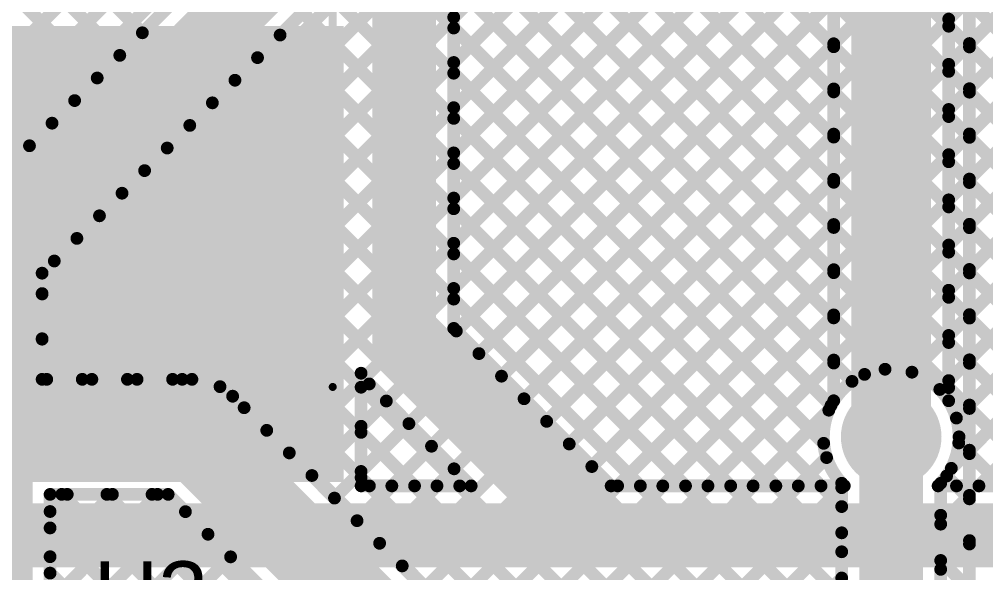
# Model space of a CAD drawing. Header units: millimetres. Extents: x 0 to 214, y 0 to 214.
# Drawn here: x 3.399 to 4.004, y 0.987 to 1.333 of the extents above; entities that cross this region are included whole.
import ezdxf

# ---------------------------------------------------------------- set-up
doc = ezdxf.new("R2010")
doc.units = ezdxf.units.MM
doc.header["$MEASUREMENT"] = 0
for name, color, linetype in [('BottomLayer', 5, 'Continuous'), ('TopLayer', 1, 'Continuous'), ('TopOverlay', 2, 'Continuous'), ('TopPaste', 8, 'Continuous'), ('TopSolder', 216, 'Continuous'), ('ViaHoleLayer', 16, 'Continuous')]:
    doc.layers.add(name, color=color, linetype=linetype)
doc.styles.add('Arial', font='', dxfattribs={"height": 0.2})
doc.styles.get('Arial').set_extended_font_data('Arial')

# ---------------------------------------------------------------- blocks, each defined once
blk = doc.blocks.new('VT1H471MI135000CE0_16')
at = {"layer": 'TopLayer'}
for points in [[(-0.32461, 0.03445), (-0.08051, 0.03445), (-0.08051, -0.03445), (-0.32461, -0.03445)], [(0.08051, 0.03445), (0.32461, 0.03445), (0.32461, -0.03445), (0.08051, -0.03445)]]:
    blk.add_hatch(color=1, dxfattribs=at).paths.add_polyline_path(points)
at = {"layer": 'TopPaste'}
for points in [[(-0.32461, 0.03445), (-0.08051, 0.03445), (-0.08051, -0.03445), (-0.32461, -0.03445)], [(0.08051, 0.03445), (0.32461, 0.03445), (0.32461, -0.03445), (0.08051, -0.03445)]]:
    blk.add_hatch(color=8, dxfattribs=at).paths.add_polyline_path(points)
at = {"layer": 'TopSolder'}
for points in [[(-0.32861, 0.03845), (-0.07651, 0.03845), (-0.07651, -0.03845), (-0.32861, -0.03845)], [(0.07651, 0.03845), (0.32861, 0.03845), (0.32861, -0.03845), (0.07651, -0.03845)]]:
    blk.add_hatch(color=216, dxfattribs=at).paths.add_polyline_path(points)
at = {"layer": 'TopOverlay'}
for points, const_width in [([(-0.26961, 0.13617), (-0.13578, 0.27)], 0.005), ([(0.269, 0.27), (-0.13578, 0.27)], 0.005), ([(0.269, 0.043), (0.269, 0.27)], 0.005), ([(-0.26842, 0.042), (-0.26961, 0.13617)], 0.005), ([(-0.30956, 0.048), (-0.30956, 0.108)], 0.01), ([(-0.27956, 0.077), (-0.33956, 0.077)], 0.01), ([(0.34422, 0.057), (0.28422, 0.057)], 0.01), ([(-0.26488, -0.1389), (-0.26367, -0.04299)], 0.005), ([(0.26758, -0.268), (0.26758, -0.042)], 0.005), ([(-0.13578, -0.268), (-0.26488, -0.1389)], 0.005), ([(0.26758, -0.268), (-0.13578, -0.268)], 0.005)]:
    blk.add_lwpolyline(points, dxfattribs=dict(at, const_width=const_width))
for points, const_width in [([(-0.13703, 0.27, 1), (-0.13453, 0.27, 1)], 0.0025), ([(-0.13703, 0.27, 1), (-0.13453, 0.27, 1)], 0.0025), ([(0.26775, 0.27, 1), (0.27025, 0.27, 1)], 0.0025), ([(0.26775, 0.27, 1), (0.27025, 0.27, 1)], 0.0025), ([(-0.27086, 0.13617, 1), (-0.26836, 0.13617, 1)], 0.0025), ([(-0.27086, 0.13617, 1), (-0.26836, 0.13617, 1)], 0.0025), ([(-0.31206, 0.108, 1), (-0.30706, 0.108, 1)], 0.005), ([(-0.34206, 0.077, 1), (-0.33706, 0.077, 1)], 0.005), ([(-0.28206, 0.077, 1), (-0.27706, 0.077, 1)], 0.005), ([(0.28172, 0.057, 1), (0.28672, 0.057, 1)], 0.005), ([(0.34172, 0.057, 1), (0.34672, 0.057, 1)], 0.005), ([(-0.31206, 0.048, 1), (-0.30706, 0.048, 1)], 0.005), ([(-0.26967, 0.042, 1), (-0.26717, 0.042, 1)], 0.0025), ([(0.26775, 0.043, 1), (0.27025, 0.043, 1)], 0.0025), ([(-0.26492, -0.04299, 1), (-0.26242, -0.04299, 1)], 0.0025), ([(0.26633, -0.042, 1), (0.26883, -0.042, 1)], 0.0025), ([(-0.26613, -0.1389, 1), (-0.26363, -0.1389, 1)], 0.0025), ([(-0.26613, -0.1389, 1), (-0.26363, -0.1389, 1)], 0.0025), ([(-0.13703, -0.268, 1), (-0.13453, -0.268, 1)], 0.0025), ([(-0.13703, -0.268, 1), (-0.13453, -0.268, 1)], 0.0025), ([(0.26633, -0.268, 1), (0.26883, -0.268, 1)], 0.0025), ([(0.26633, -0.268, 1), (0.26883, -0.268, 1)], 0.0025)]:
    blk.add_lwpolyline(points, format="xyb", close=True, dxfattribs=dict(at, const_width=const_width))

msp = doc.modelspace()

# ---------------------------------------------------------------- hatches: boundary and pattern name
at = {"layer": 'BottomLayer'}
h = msp.add_hatch(color=5, dxfattribs=at)
edge = h.paths.add_edge_path()
edge.add_arc((3.38222, 1.07194), 0.0315, 0, 360)
h = msp.add_hatch(color=5, dxfattribs=at)
edge = h.paths.add_edge_path()
edge.add_arc((3.945, 1.07194), 0.0315, 0, 360)
at = {"layer": 'TopLayer'}
msp.add_hatch(color=1, dxfattribs=at).paths.add_polyline_path([(1.37314, 1.0437), (3.602, 1.0437), (3.602, 1.32917), (1.37314, 1.32917)])
h = msp.add_hatch(color=1, dxfattribs=at)
edge = h.paths.add_edge_path()
edge.add_arc((3.38222, 1.07194), 0.0315, 0, 360)
h = msp.add_hatch(color=1, dxfattribs=at)
edge = h.paths.add_edge_path()
edge.add_arc((3.945, 1.07194), 0.0315, 0, 360)
at = {"layer": 'ViaHoleLayer'}
h = msp.add_hatch(color=16, dxfattribs=at)
edge = h.paths.add_edge_path()
edge.add_arc((3.945, 1.07194), 0.01575, 0, 360)

# ---------------------------------------------------------------- linework, layer by layer
at = {"layer": 'BottomLayer'}
for points, const_width in [([(3.994, 0.55404), (3.994, 2.504)], 0.008), ([(2.97, 1.80257), (3.46187, 1.31071)], 0.008), ([(3.00873, 1.79213), (3.47601, 1.32485)], 0.008), ([(2.97, 1.77429), (3.44772, 1.29656)], 0.008), ([(2.97, 1.746), (3.43358, 1.28242)], 0.008), ([(3.41322, 1.16162), (3.994, 1.7424)], 0.008), ([(3.04882, 0.96693), (3.816, 1.7341)], 0.008), ([(2.97, 1.71772), (3.41944, 1.26828)], 0.008), ([(3.41322, 1.13334), (3.994, 1.71411)], 0.008), ([(3.07298, 0.9628), (3.816, 1.70582)], 0.008), ([(2.97, 1.68943), (3.4053, 1.25414)], 0.008), ([(3.41611, 1.10794), (3.994, 1.68583)], 0.008), ([(3.07298, 0.93452), (3.816, 1.67754)], 0.008), ([(3.38222, 1.18722), (3.847, 1.652)], 0.04), ([(3.36033, 1.20917), (3.816, 1.66484)], 0.008), ([(3.44439, 1.10794), (3.994, 1.65755)], 0.008), ([(3.41322, 1.17438), (3.8689, 1.63006)], 0.008), ([(3.47268, 1.10794), (3.994, 1.62926)], 0.008), ([(3.50096, 1.10794), (3.994, 1.60098)], 0.008), ([(3.52465, 1.10335), (3.994, 1.57269)], 0.008), ([(3.53975, 1.09016), (3.994, 1.54441)], 0.008), ([(3.77441, 1.53557), (3.994, 1.31597)], 0.008), ([(3.76026, 1.52142), (3.994, 1.28769)], 0.008), ([(3.55389, 1.07602), (3.994, 1.51612)], 0.008), ([(3.74612, 1.50728), (3.994, 1.2594)], 0.008), ([(3.73198, 1.49314), (3.994, 1.23112)], 0.008), ([(3.56804, 1.06188), (3.994, 1.48784)], 0.008), ([(3.71784, 1.479), (3.994, 1.20284)], 0.008), ([(3.7037, 1.46486), (3.994, 1.17455)], 0.008), ([(3.58218, 1.04773), (3.994, 1.45956)], 0.008), ([(3.68955, 1.45071), (3.994, 1.14627)], 0.008), ([(3.67541, 1.43657), (3.994, 1.11798)], 0.008), ([(3.59632, 1.03359), (3.994, 1.43127)], 0.008), ([(3.66127, 1.42243), (3.994, 1.0897)], 0.008), ([(3.64713, 1.40829), (3.94115, 1.11426)], 0.008), ([(3.61046, 1.01945), (3.994, 1.40299)], 0.008), ([(3.63299, 1.39414), (3.92048, 1.10665)], 0.008), ([(3.61884, 1.38), (3.9073, 1.09155)], 0.008), ([(3.6246, 1.00531), (3.994, 1.3747)], 0.008), ([(3.6047, 1.36586), (3.9027, 1.06786)], 0.008), ([(3.59056, 1.35172), (3.914, 1.02828)], 0.008), ([(3.63875, 0.99116), (3.994, 1.34642)], 0.008), ([(3.57642, 1.33758), (3.914, 0.99999)], 0.008), ([(3.56227, 1.32343), (3.914, 0.97171)], 0.008), ([(3.65289, 0.97702), (3.994, 1.31813)], 0.008), ([(3.54813, 1.30929), (3.914, 0.94342)], 0.008), ([(3.53399, 1.29515), (3.914, 0.91514)], 0.008), ([(3.66703, 0.96288), (3.994, 1.28985)], 0.008), ([(3.51985, 1.28101), (3.914, 0.88686)], 0.008), ([(3.50571, 1.26687), (3.914, 0.85857)], 0.008), ([(3.68117, 0.94874), (3.994, 1.26157)], 0.008), ([(3.49156, 1.25272), (3.90889, 0.8354)], 0.008), ([(3.47742, 1.23858), (3.90251, 0.8135)], 0.008), ([(3.69532, 0.9346), (3.994, 1.23328)], 0.008), ([(3.46328, 1.22444), (3.994, 0.69372)], 0.008), ([(3.44914, 1.2103), (3.994, 0.66543)], 0.008), ([(3.38222, 1.07194), (3.38222, 1.18722)], 0.04), ([(3.70645, 0.91745), (3.994, 1.205)], 0.008), ([(3.435, 1.19615), (3.994, 0.63715)], 0.008), ([(3.42085, 1.18201), (3.49493, 1.10794)], 0.008), ([(3.92831, 1.11102), (3.994, 1.17671)], 0.008), ([(3.41322, 1.10794), (3.41322, 1.17438)], 0.008), ([(3.41322, 1.16136), (3.46664, 1.10794)], 0.008), ([(3.95798, 1.11241), (3.994, 1.14843)], 0.008), ([(3.41322, 1.13307), (3.43836, 1.10794)], 0.008), ([(3.97544, 1.10159), (3.994, 1.12014)], 0.008), ([(3.41322, 1.10794), (3.50706, 1.10794)], 0.008), ([(3.38222, 1.07194), (3.50706, 1.07194)], 0.05), ([(3.38222, 0.71022), (3.38222, 1.07194)], 0.05), ([(3.50706, 1.07194), (3.672, 0.907)], 0.05), ([(3.53256, 1.09735), (3.69741, 0.9325)], 0.008), ([(3.98584, 1.0837), (3.994, 1.09186)], 0.008), ([(3.708, 0.89071), (3.90592, 1.08863)], 0.008), ([(3.945, 0.813), (3.945, 1.07194)], 0.04), ([(3.98732, 1.06809), (3.994, 1.06141)], 0.008), ([(3.98264, 1.05222), (3.994, 1.06358)], 0.008), ([(3.708, 0.86243), (3.90453, 1.05896)], 0.008), ([(3.97971, 1.04742), (3.994, 1.03313)], 0.008), ([(3.708, 0.83414), (3.914, 1.04014)], 0.008), ([(3.914, 0.84207), (3.914, 1.04287)], 0.008), ([(3.976, 0.84207), (3.976, 1.04287)], 0.008), ([(3.41822, 0.99692), (3.45725, 1.03594)], 0.008), ([(3.41822, 0.96863), (3.48553, 1.03594)], 0.008), ([(3.41822, 1.0252), (3.42896, 1.03594)], 0.008), ([(3.41822, 1.03594), (3.49215, 1.03594)], 0.008), ([(3.41822, 0.73804), (3.41822, 1.03594)], 0.008), ([(3.42551, 1.03594), (3.636, 0.82544)], 0.008), ([(3.45379, 1.03594), (3.636, 0.85373)], 0.008), ([(3.48207, 1.03594), (3.636, 0.88201)], 0.008), ([(3.49215, 1.03594), (3.636, 0.89209)], 0.008), ([(3.976, 1.01729), (3.994, 1.03529)], 0.008), ([(3.41822, 0.94035), (3.50298, 1.02511)], 0.008), ([(3.976, 1.02285), (3.994, 1.00485)], 0.008), ([(3.41822, 1.01493), (3.636, 0.79716)], 0.008), ([(3.41822, 0.91206), (3.51712, 1.01096)], 0.008), ([(3.708, 0.80586), (3.914, 1.01186)], 0.008), ([(3.976, 0.98901), (3.994, 1.00701)], 0.008), ([(3.41822, 0.88378), (3.53127, 0.99682)], 0.008), ([(3.976, 0.99456), (3.994, 0.97656)], 0.008), ([(3.41822, 0.98665), (3.636, 0.76888)], 0.008), ([(3.708, 0.77758), (3.914, 0.98358)], 0.008)]:
    msp.add_lwpolyline(points, dxfattribs=dict(at, const_width=const_width))
for points, const_width in [([(3.47401, 1.32485, 1), (3.47801, 1.32485, 1)], 0.004), ([(3.56027, 1.32343, 1), (3.56427, 1.32343, 1)], 0.004), ([(3.992, 1.31813, 1), (3.996, 1.31813, 1)], 0.004), ([(3.992, 1.31597, 1), (3.996, 1.31597, 1)], 0.004), ([(3.45987, 1.31071, 1), (3.46387, 1.31071, 1)], 0.004), ([(3.54613, 1.30929, 1), (3.55013, 1.30929, 1)], 0.004), ([(3.44572, 1.29656, 1), (3.44972, 1.29656, 1)], 0.004), ([(3.53199, 1.29515, 1), (3.53599, 1.29515, 1)], 0.004), ([(3.992, 1.28985, 1), (3.996, 1.28985, 1)], 0.004), ([(3.992, 1.28769, 1), (3.996, 1.28769, 1)], 0.004), ([(3.43158, 1.28242, 1), (3.43558, 1.28242, 1)], 0.004), ([(3.51785, 1.28101, 1), (3.52185, 1.28101, 1)], 0.004), ([(3.41744, 1.26828, 1), (3.42144, 1.26828, 1)], 0.004), ([(3.50371, 1.26687, 1), (3.50771, 1.26687, 1)], 0.004), ([(3.992, 1.26157, 1), (3.996, 1.26157, 1)], 0.004), ([(3.992, 1.2594, 1), (3.996, 1.2594, 1)], 0.004), ([(3.4033, 1.25414, 1), (3.4073, 1.25414, 1)], 0.004), ([(3.48956, 1.25272, 1), (3.49356, 1.25272, 1)], 0.004), ([(3.47542, 1.23858, 1), (3.47942, 1.23858, 1)], 0.004), ([(3.992, 1.23328, 1), (3.996, 1.23328, 1)], 0.004), ([(3.992, 1.23112, 1), (3.996, 1.23112, 1)], 0.004), ([(3.46128, 1.22444, 1), (3.46528, 1.22444, 1)], 0.004), ([(3.44714, 1.2103, 1), (3.45114, 1.2103, 1)], 0.004), ([(3.37222, 1.18722, 1), (3.39222, 1.18722, 1)], 0.02), ([(3.37222, 1.18722, 1), (3.39222, 1.18722, 1)], 0.02), ([(3.992, 1.205, 1), (3.996, 1.205, 1)], 0.004), ([(3.992, 1.20284, 1), (3.996, 1.20284, 1)], 0.004), ([(3.433, 1.19615, 1), (3.437, 1.19615, 1)], 0.004), ([(3.41885, 1.18201, 1), (3.42285, 1.18201, 1)], 0.004), ([(3.992, 1.17671, 1), (3.996, 1.17671, 1)], 0.004), ([(3.41122, 1.17438, 1), (3.41522, 1.17438, 1)], 0.004), ([(3.41122, 1.17438, 1), (3.41522, 1.17438, 1)], 0.004), ([(3.992, 1.17455, 1), (3.996, 1.17455, 1)], 0.004), ([(3.41122, 1.16162, 1), (3.41522, 1.16162, 1)], 0.004), ([(3.41122, 1.16136, 1), (3.41522, 1.16136, 1)], 0.004), ([(3.992, 1.14843, 1), (3.996, 1.14843, 1)], 0.004), ([(3.992, 1.14627, 1), (3.996, 1.14627, 1)], 0.004), ([(3.41122, 1.13334, 1), (3.41522, 1.13334, 1)], 0.004), ([(3.41122, 1.13307, 1), (3.41522, 1.13307, 1)], 0.004), ([(3.992, 1.12014, 1), (3.996, 1.12014, 1)], 0.004), ([(3.992, 1.11798, 1), (3.996, 1.11798, 1)], 0.004), ([(3.92631, 1.11102, 1), (3.93031, 1.11102, 1)], 0.004), ([(3.93915, 1.11426, 1), (3.94315, 1.11426, 1)], 0.004), ([(3.95598, 1.11241, 1), (3.95998, 1.11241, 1)], 0.004), ([(3.41122, 1.10794, 1), (3.41522, 1.10794, 1)], 0.004), ([(3.41122, 1.10794, 1), (3.41522, 1.10794, 1)], 0.004), ([(3.41411, 1.10794, 1), (3.41811, 1.10794, 1)], 0.004), ([(3.43636, 1.10794, 1), (3.44036, 1.10794, 1)], 0.004), ([(3.44239, 1.10794, 1), (3.44639, 1.10794, 1)], 0.004), ([(3.46464, 1.10794, 1), (3.46864, 1.10794, 1)], 0.004), ([(3.47068, 1.10794, 1), (3.47468, 1.10794, 1)], 0.004), ([(3.49293, 1.10794, 1), (3.49693, 1.10794, 1)], 0.004), ([(3.49896, 1.10794, 1), (3.50296, 1.10794, 1)], 0.004), ([(3.50506, 1.10794, 1), (3.50906, 1.10794, 1)], 0.004), ([(3.50506, 1.10794, 1), (3.50906, 1.10794, 1)], 0.004), ([(3.50506, 1.10794, 1), (3.50906, 1.10794, 1)], 0.004), ([(3.91848, 1.10665, 1), (3.92248, 1.10665, 1)], 0.004), ([(3.52265, 1.10335, 1), (3.52665, 1.10335, 1)], 0.004), ([(3.97344, 1.10159, 1), (3.97744, 1.10159, 1)], 0.004), ([(3.36972, 1.07194, 1), (3.39472, 1.07194, 1)], 0.025), ([(3.36972, 1.07194, 1), (3.39472, 1.07194, 1)], 0.025), ([(3.49456, 1.07194, 1), (3.51956, 1.07194, 1)], 0.025), ([(3.49456, 1.07194, 1), (3.51956, 1.07194, 1)], 0.025), ([(3.53052, 1.09739, 1), (3.53452, 1.09739, 1)], 0.004), ([(3.53056, 1.09735, 1), (3.53456, 1.09735, 1)], 0.004), ([(3.53056, 1.09735, 1), (3.53456, 1.09735, 1)], 0.004), ([(3.9053, 1.09155, 1), (3.9093, 1.09155, 1)], 0.004), ([(3.992, 1.09186, 1), (3.996, 1.09186, 1)], 0.004), ([(3.37222, 1.07194, 1), (3.39222, 1.07194, 1)], 0.02), ([(3.53775, 1.09016, 1), (3.54175, 1.09016, 1)], 0.004), ([(3.90392, 1.08863, 1), (3.90792, 1.08863, 1)], 0.004), ([(3.935, 1.07194, 1), (3.955, 1.07194, 1)], 0.02), ([(3.992, 1.0897, 1), (3.996, 1.0897, 1)], 0.004), ([(3.98384, 1.0837, 1), (3.98784, 1.0837, 1)], 0.004), ([(3.55189, 1.07602, 1), (3.55589, 1.07602, 1)], 0.004), ([(3.9007, 1.06786, 1), (3.9047, 1.06786, 1)], 0.004), ([(3.98532, 1.06809, 1), (3.98932, 1.06809, 1)], 0.004), ([(3.9855, 1.07194, 1), (3.9895, 1.07194, 1)], 0.004), ([(3.9855, 1.07194, 1), (3.9895, 1.07194, 1)], 0.004), ([(3.56604, 1.06188, 1), (3.57004, 1.06188, 1)], 0.004), ([(3.992, 1.06358, 1), (3.996, 1.06358, 1)], 0.004), ([(3.992, 1.06141, 1), (3.996, 1.06141, 1)], 0.004), ([(3.90253, 1.05896, 1), (3.90653, 1.05896, 1)], 0.004), ([(3.98064, 1.05222, 1), (3.98464, 1.05222, 1)], 0.004), ([(3.58018, 1.04773, 1), (3.58418, 1.04773, 1)], 0.004), ([(3.97771, 1.04742, 1), (3.98171, 1.04742, 1)], 0.004), ([(3.912, 1.04287, 1), (3.916, 1.04287, 1)], 0.004), ([(3.912, 1.04287, 1), (3.916, 1.04287, 1)], 0.004), ([(3.912, 1.04014, 1), (3.916, 1.04014, 1)], 0.004), ([(3.974, 1.04287, 1), (3.978, 1.04287, 1)], 0.004), ([(3.974, 1.04287, 1), (3.978, 1.04287, 1)], 0.004), ([(3.41622, 1.03594, 1), (3.42022, 1.03594, 1)], 0.004), ([(3.41622, 1.03594, 1), (3.42022, 1.03594, 1)], 0.004), ([(3.42351, 1.03594, 1), (3.42751, 1.03594, 1)], 0.004), ([(3.42696, 1.03594, 1), (3.43096, 1.03594, 1)], 0.004), ([(3.45179, 1.03594, 1), (3.45579, 1.03594, 1)], 0.004), ([(3.45525, 1.03594, 1), (3.45925, 1.03594, 1)], 0.004), ([(3.48007, 1.03594, 1), (3.48407, 1.03594, 1)], 0.004), ([(3.48353, 1.03594, 1), (3.48753, 1.03594, 1)], 0.004), ([(3.49015, 1.03594, 1), (3.49415, 1.03594, 1)], 0.004), ([(3.49015, 1.03594, 1), (3.49415, 1.03594, 1)], 0.004), ([(3.59432, 1.03359, 1), (3.59832, 1.03359, 1)], 0.004), ([(3.992, 1.03529, 1), (3.996, 1.03529, 1)], 0.004), ([(3.992, 1.03313, 1), (3.996, 1.03313, 1)], 0.004), ([(3.41622, 1.0252, 1), (3.42022, 1.0252, 1)], 0.004), ([(3.50098, 1.02511, 1), (3.50498, 1.02511, 1)], 0.004), ([(3.912, 1.02828, 1), (3.916, 1.02828, 1)], 0.004), ([(3.60846, 1.01945, 1), (3.61246, 1.01945, 1)], 0.004), ([(3.974, 1.02285, 1), (3.978, 1.02285, 1)], 0.004), ([(3.41622, 1.01493, 1), (3.42022, 1.01493, 1)], 0.004), ([(3.974, 1.01729, 1), (3.978, 1.01729, 1)], 0.004), ([(3.51512, 1.01096, 1), (3.51912, 1.01096, 1)], 0.004), ([(3.912, 1.01186, 1), (3.916, 1.01186, 1)], 0.004), ([(3.992, 1.00701, 1), (3.996, 1.00701, 1)], 0.004), ([(3.6226, 1.00531, 1), (3.6266, 1.00531, 1)], 0.004), ([(3.992, 1.00485, 1), (3.996, 1.00485, 1)], 0.004), ([(3.41622, 0.99692, 1), (3.42022, 0.99692, 1)], 0.004), ([(3.52927, 0.99682, 1), (3.53327, 0.99682, 1)], 0.004), ([(3.912, 0.99999, 1), (3.916, 0.99999, 1)], 0.004), ([(3.63675, 0.99116, 1), (3.64075, 0.99116, 1)], 0.004), ([(3.974, 0.99456, 1), (3.978, 0.99456, 1)], 0.004), ([(3.974, 0.98901, 1), (3.978, 0.98901, 1)], 0.004), ([(3.41622, 0.98665, 1), (3.42022, 0.98665, 1)], 0.004), ([(3.912, 0.98358, 1), (3.916, 0.98358, 1)], 0.004)]:
    msp.add_lwpolyline(points, format="xyb", close=True, dxfattribs=dict(at, const_width=const_width))
at = {"layer": 'BottomLayer', "const_width": 0.008}
for points in [[(3.914, 1.04287, -1.470866), (3.9875, 1.07194)], [(3.50706, 1.10794, -0.198912), (3.53252, 1.09739)], [(3.50706, 1.10794, -0.199396), (3.53256, 1.09735)], [(3.9875, 1.07194, -0.190567), (3.976, 1.04287)]]:
    msp.add_lwpolyline(points, format="xyb", dxfattribs=at)
at = {"layer": 'TopLayer'}
for points, const_width in [([(3.64, 1.127), (3.64, 1.877)], 0.04), ([(3.671, 1.13984), (3.671, 1.73212)], 0.008), ([(3.981, 1.13543), (4.41757, 1.572)], 0.008), ([(3.981, 1.22028), (4.33272, 1.572)], 0.008), ([(3.981, 1.16371), (4.38929, 1.572)], 0.008), ([(3.981, 1.192), (4.361, 1.572)], 0.008), ([(3.981, 1.27685), (4.27615, 1.572)], 0.008), ([(3.981, 1.24857), (4.30443, 1.572)], 0.008), ([(3.981, 1.33342), (4.21958, 1.572)], 0.008), ([(3.981, 1.30513), (4.24787, 1.572)], 0.008), ([(3.981, 1.10714), (4.44586, 1.572)], 0.008), ([(3.98264, 1.05222), (4.50242, 1.572)], 0.008), ([(3.98584, 1.0837), (4.47414, 1.572)], 0.008), ([(3.99994, 1.04124), (4.53071, 1.572)], 0.008), ([(3.671, 1.55412), (3.909, 1.31612)], 0.008), ([(3.671, 1.33455), (3.87102, 1.53457)], 0.008), ([(3.671, 1.52584), (3.909, 1.28784)], 0.008), ([(3.671, 1.30626), (3.88516, 1.52042)], 0.008), ([(3.945, 1.07194), (3.945, 1.496)], 0.05), ([(3.671, 1.27798), (3.8993, 1.50628)], 0.008), ([(3.671, 1.49755), (3.909, 1.25955)], 0.008), ([(3.909, 1.09452), (3.909, 1.496)], 0.008), ([(3.671, 1.24969), (3.909, 1.48769)], 0.008), ([(3.981, 1.09452), (3.981, 1.48109)], 0.008), ([(3.671, 1.46927), (3.909, 1.23127)], 0.008), ([(3.671, 1.22141), (3.909, 1.45941)], 0.008), ([(3.671, 1.44098), (3.909, 1.20298)], 0.008), ([(3.671, 1.19312), (3.909, 1.43112)], 0.008), ([(3.671, 1.4127), (3.909, 1.1747)], 0.008), ([(3.671, 1.16484), (3.909, 1.40284)], 0.008), ([(3.671, 1.38441), (3.909, 1.14641)], 0.008), ([(3.67264, 1.1382), (3.909, 1.37456)], 0.008), ([(3.671, 1.35613), (3.909, 1.11813)], 0.008), ([(3.981, 1.35726), (4.2145, 1.12376)], 0.008), ([(3.68678, 1.12406), (3.909, 1.34627)], 0.008), ([(3.671, 1.32785), (3.9073, 1.09155)], 0.008), ([(3.981, 1.32897), (4.2145, 1.09547)], 0.008), ([(3.70093, 1.10991), (3.909, 1.31799)], 0.008), ([(3.671, 1.29956), (3.9027, 1.06786)], 0.008), ([(3.981, 1.30069), (4.2145, 1.06719)], 0.008), ([(3.71507, 1.09577), (3.909, 1.2897)], 0.008), ([(3.671, 1.27128), (3.90104, 1.04124)], 0.008), ([(3.981, 1.2724), (4.2145, 1.0389)], 0.008), ([(3.72921, 1.08163), (3.909, 1.26142)], 0.008), ([(3.671, 1.24299), (3.87276, 1.04124)], 0.008), ([(3.981, 1.24412), (4.2145, 1.01062)], 0.008), ([(3.74335, 1.06749), (3.909, 1.23313)], 0.008), ([(3.671, 1.21471), (3.84447, 1.04124)], 0.008), ([(3.981, 1.21584), (4.2145, 0.98234)], 0.008), ([(3.7575, 1.05335), (3.909, 1.20485)], 0.008), ([(3.671, 1.18642), (3.81619, 1.04124)], 0.008), ([(3.981, 1.18755), (4.2145, 0.95405)], 0.008), ([(3.77367, 1.04124), (3.909, 1.17657)], 0.008), ([(3.671, 1.15814), (3.7879, 1.04124)], 0.008), ([(3.981, 1.15927), (4.2145, 0.92577)], 0.008), ([(3.80195, 1.04124), (3.909, 1.14828)], 0.008), ([(3.64, 1.127), (3.75676, 1.01024)], 0.04), ([(3.671, 1.13984), (3.7696, 1.04124)], 0.008), ([(3.981, 1.13098), (4.07181, 1.04017)], 0.008), ([(3.83024, 1.04124), (3.909, 1.12)], 0.008), ([(3.613, 1.04124), (3.613, 1.11177)], 0.008), ([(3.6181, 1.10506), (3.68192, 1.04124)], 0.008), ([(3.613, 1.103), (3.67477, 1.04124)], 0.008), ([(3.981, 1.1027), (4.04246, 1.04124)], 0.008), ([(3.613, 1.07856), (3.6288, 1.09436)], 0.008), ([(3.85852, 1.04124), (3.90592, 1.08863)], 0.008), ([(3.613, 1.05027), (3.64294, 1.08022)], 0.008), ([(3.613, 1.07472), (3.64648, 1.04124)], 0.008), ([(3.98732, 1.06809), (4.01418, 1.04124)], 0.008), ([(3.63225, 1.04124), (3.65709, 1.06607)], 0.008), ([(3.88681, 1.04124), (3.90453, 1.05896)], 0.008), ([(3.66053, 1.04124), (3.67123, 1.05193)], 0.008), ([(3.613, 1.04643), (3.6182, 1.04124)], 0.008), ([(3.97971, 1.04742), (3.98589, 1.04124)], 0.008), ([(3.613, 1.04124), (3.68192, 1.04124)], 0.008), ([(3.7696, 1.04124), (3.91562, 1.04124)], 0.008), ([(3.97438, 1.04124), (4.06376, 1.04124)], 0.008), ([(3.25605, 1.01024), (3.75676, 1.01024)], 0.04), ([(3.75676, 1.01024), (4.06376, 1.01024)], 0.04)]:
    msp.add_lwpolyline(points, dxfattribs=dict(at, const_width=const_width))
for points, const_width in [([(3.669, 1.33455, 1), (3.673, 1.33455, 1)], 0.004), ([(3.669, 1.32785, 1), (3.673, 1.32785, 1)], 0.004), ([(3.979, 1.33342, 1), (3.983, 1.33342, 1)], 0.004), ([(3.979, 1.32897, 1), (3.983, 1.32897, 1)], 0.004), ([(3.907, 1.31799, 1), (3.911, 1.31799, 1)], 0.004), ([(3.907, 1.31612, 1), (3.911, 1.31612, 1)], 0.004), ([(3.669, 1.30626, 1), (3.673, 1.30626, 1)], 0.004), ([(3.979, 1.30513, 1), (3.983, 1.30513, 1)], 0.004), ([(3.669, 1.29956, 1), (3.673, 1.29956, 1)], 0.004), ([(3.979, 1.30069, 1), (3.983, 1.30069, 1)], 0.004), ([(3.907, 1.2897, 1), (3.911, 1.2897, 1)], 0.004), ([(3.907, 1.28784, 1), (3.911, 1.28784, 1)], 0.004), ([(3.669, 1.27798, 1), (3.673, 1.27798, 1)], 0.004), ([(3.979, 1.27685, 1), (3.983, 1.27685, 1)], 0.004), ([(3.669, 1.27128, 1), (3.673, 1.27128, 1)], 0.004), ([(3.979, 1.2724, 1), (3.983, 1.2724, 1)], 0.004), ([(3.907, 1.26142, 1), (3.911, 1.26142, 1)], 0.004), ([(3.907, 1.25955, 1), (3.911, 1.25955, 1)], 0.004), ([(3.669, 1.24969, 1), (3.673, 1.24969, 1)], 0.004), ([(3.669, 1.24299, 1), (3.673, 1.24299, 1)], 0.004), ([(3.979, 1.24857, 1), (3.983, 1.24857, 1)], 0.004), ([(3.979, 1.24412, 1), (3.983, 1.24412, 1)], 0.004), ([(3.907, 1.23313, 1), (3.911, 1.23313, 1)], 0.004), ([(3.907, 1.23127, 1), (3.911, 1.23127, 1)], 0.004), ([(3.669, 1.22141, 1), (3.673, 1.22141, 1)], 0.004), ([(3.979, 1.22028, 1), (3.983, 1.22028, 1)], 0.004), ([(3.669, 1.21471, 1), (3.673, 1.21471, 1)], 0.004), ([(3.979, 1.21584, 1), (3.983, 1.21584, 1)], 0.004), ([(3.907, 1.20485, 1), (3.911, 1.20485, 1)], 0.004), ([(3.907, 1.20298, 1), (3.911, 1.20298, 1)], 0.004), ([(3.669, 1.19312, 1), (3.673, 1.19312, 1)], 0.004), ([(3.979, 1.192, 1), (3.983, 1.192, 1)], 0.004), ([(3.669, 1.18642, 1), (3.673, 1.18642, 1)], 0.004), ([(3.979, 1.18755, 1), (3.983, 1.18755, 1)], 0.004), ([(3.907, 1.17657, 1), (3.911, 1.17657, 1)], 0.004), ([(3.907, 1.1747, 1), (3.911, 1.1747, 1)], 0.004), ([(3.669, 1.16484, 1), (3.673, 1.16484, 1)], 0.004), ([(3.669, 1.15814, 1), (3.673, 1.15814, 1)], 0.004), ([(3.979, 1.16371, 1), (3.983, 1.16371, 1)], 0.004), ([(3.979, 1.15927, 1), (3.983, 1.15927, 1)], 0.004), ([(3.907, 1.14828, 1), (3.911, 1.14828, 1)], 0.004), ([(3.907, 1.14641, 1), (3.911, 1.14641, 1)], 0.004), ([(3.63, 1.127, 1), (3.65, 1.127, 1)], 0.02), ([(3.63, 1.127, 1), (3.65, 1.127, 1)], 0.02), ([(3.669, 1.13984, 1), (3.673, 1.13984, 1)], 0.004), ([(3.669, 1.13984, 1), (3.673, 1.13984, 1)], 0.004), ([(3.67064, 1.1382, 1), (3.67464, 1.1382, 1)], 0.004), ([(3.979, 1.13543, 1), (3.983, 1.13543, 1)], 0.004), ([(3.979, 1.13098, 1), (3.983, 1.13098, 1)], 0.004), ([(3.68478, 1.12406, 1), (3.68878, 1.12406, 1)], 0.004), ([(3.907, 1.12, 1), (3.911, 1.12, 1)], 0.004), ([(3.907, 1.11813, 1), (3.911, 1.11813, 1)], 0.004), ([(3.611, 1.11177, 1), (3.615, 1.11177, 1)], 0.004), ([(3.611, 1.11177, 1), (3.615, 1.11177, 1)], 0.004), ([(3.611, 1.11177, 1), (3.615, 1.11177, 1)], 0.004), ([(3.69893, 1.10991, 1), (3.70293, 1.10991, 1)], 0.004), ([(3.61608, 1.10508, 1), (3.62008, 1.10508, 1)], 0.004), ([(3.6161, 1.10506, 1), (3.6201, 1.10506, 1)], 0.004), ([(3.6161, 1.10506, 1), (3.6201, 1.10506, 1)], 0.004), ([(3.979, 1.10714, 1), (3.983, 1.10714, 1)], 0.004), ([(3.611, 1.103, 1), (3.615, 1.103, 1)], 0.004), ([(3.979, 1.1027, 1), (3.983, 1.1027, 1)], 0.004), ([(3.6268, 1.09436, 1), (3.6308, 1.09436, 1)], 0.004), ([(3.71307, 1.09577, 1), (3.71707, 1.09577, 1)], 0.004), ([(3.9053, 1.09155, 1), (3.9093, 1.09155, 1)], 0.004), ([(3.907, 1.09452, 1), (3.911, 1.09452, 1)], 0.004), ([(3.907, 1.09452, 1), (3.911, 1.09452, 1)], 0.004), ([(3.9325, 1.07194, 1), (3.9575, 1.07194, 1)], 0.025), ([(3.979, 1.09452, 1), (3.983, 1.09452, 1)], 0.004), ([(3.979, 1.09452, 1), (3.983, 1.09452, 1)], 0.004), ([(3.90392, 1.08863, 1), (3.90792, 1.08863, 1)], 0.004), ([(3.64094, 1.08022, 1), (3.64494, 1.08022, 1)], 0.004), ([(3.72721, 1.08163, 1), (3.73121, 1.08163, 1)], 0.004), ([(3.98384, 1.0837, 1), (3.98784, 1.0837, 1)], 0.004), ([(3.611, 1.07856, 1), (3.615, 1.07856, 1)], 0.004), ([(3.611, 1.07472, 1), (3.615, 1.07472, 1)], 0.004), ([(3.74135, 1.06749, 1), (3.74535, 1.06749, 1)], 0.004), ([(3.9007, 1.06786, 1), (3.9047, 1.06786, 1)], 0.004), ([(3.98532, 1.06809, 1), (3.98932, 1.06809, 1)], 0.004), ([(3.9855, 1.07194, 1), (3.9895, 1.07194, 1)], 0.004), ([(3.9855, 1.07194, 1), (3.9895, 1.07194, 1)], 0.004), ([(3.65509, 1.06607, 1), (3.65909, 1.06607, 1)], 0.004), ([(3.90253, 1.05896, 1), (3.90653, 1.05896, 1)], 0.004), ([(3.611, 1.05027, 1), (3.615, 1.05027, 1)], 0.004), ([(3.66923, 1.05193, 1), (3.67323, 1.05193, 1)], 0.004), ([(3.7555, 1.05335, 1), (3.7595, 1.05335, 1)], 0.004), ([(3.98064, 1.05222, 1), (3.98464, 1.05222, 1)], 0.004), ([(3.611, 1.04643, 1), (3.615, 1.04643, 1)], 0.004), ([(3.97771, 1.04742, 1), (3.98171, 1.04742, 1)], 0.004), ([(3.611, 1.04124, 1), (3.615, 1.04124, 1)], 0.004), ([(3.611, 1.04124, 1), (3.615, 1.04124, 1)], 0.004), ([(3.6162, 1.04124, 1), (3.6202, 1.04124, 1)], 0.004), ([(3.63025, 1.04124, 1), (3.63425, 1.04124, 1)], 0.004), ([(3.64448, 1.04124, 1), (3.64848, 1.04124, 1)], 0.004), ([(3.65853, 1.04124, 1), (3.66253, 1.04124, 1)], 0.004), ([(3.67277, 1.04124, 1), (3.67677, 1.04124, 1)], 0.004), ([(3.67992, 1.04124, 1), (3.68392, 1.04124, 1)], 0.004), ([(3.67992, 1.04124, 1), (3.68392, 1.04124, 1)], 0.004), ([(3.76761, 1.04124, 1), (3.77161, 1.04124, 1)], 0.004), ([(3.76761, 1.04124, 1), (3.77161, 1.04124, 1)], 0.004), ([(3.77167, 1.04124, 1), (3.77567, 1.04124, 1)], 0.004), ([(3.7859, 1.04124, 1), (3.7899, 1.04124, 1)], 0.004), ([(3.79995, 1.04124, 1), (3.80395, 1.04124, 1)], 0.004), ([(3.81419, 1.04124, 1), (3.81819, 1.04124, 1)], 0.004), ([(3.82824, 1.04124, 1), (3.83224, 1.04124, 1)], 0.004), ([(3.84247, 1.04124, 1), (3.84647, 1.04124, 1)], 0.004), ([(3.85652, 1.04124, 1), (3.86052, 1.04124, 1)], 0.004), ([(3.87076, 1.04124, 1), (3.87476, 1.04124, 1)], 0.004), ([(3.88481, 1.04124, 1), (3.88881, 1.04124, 1)], 0.004), ([(3.89904, 1.04124, 1), (3.90304, 1.04124, 1)], 0.004), ([(3.91362, 1.04124, 1), (3.91762, 1.04124, 1)], 0.004), ([(3.91362, 1.04124, 1), (3.91762, 1.04124, 1)], 0.004), ([(3.97238, 1.04124, 1), (3.97638, 1.04124, 1)], 0.004), ([(3.97238, 1.04124, 1), (3.97638, 1.04124, 1)], 0.004), ([(3.98389, 1.04124, 1), (3.98789, 1.04124, 1)], 0.004), ([(3.99794, 1.04124, 1), (4.00194, 1.04124, 1)], 0.004), ([(3.74676, 1.01024, 1), (3.76676, 1.01024, 1)], 0.02), ([(3.74676, 1.01024, 1), (3.76676, 1.01024, 1)], 0.02), ([(3.74676, 1.01024, 1), (3.76676, 1.01024, 1)], 0.02)]:
    msp.add_lwpolyline(points, format="xyb", close=True, dxfattribs=dict(at, const_width=const_width))
at = {"layer": 'TopLayer', "const_width": 0.008}
for points in [[(3.61808, 1.10508, -0.068047), (3.613, 1.11177)], [(3.6181, 1.10506, -0.06829), (3.613, 1.11177)], [(3.91562, 1.04124, -0.355883), (3.909, 1.09452)], [(3.981, 1.09452, -0.140979), (3.9875, 1.07194)], [(3.9875, 1.07194, -0.204637), (3.97438, 1.04124)]]:
    msp.add_lwpolyline(points, format="xyb", dxfattribs=at)

# ---------------------------------------------------------------- block references
at = {"rotation": 270}
msp.add_blockref('VT1H471MI135000CE0_16', (3.32522, 1.37216), dxfattribs=at)

# ---------------------------------------------------------------- texts
at = {"layer": 'TopOverlay', "style": 'Arial'}
msp.add_text('U3', height=0.04, dxfattribs=at).set_placement((3.44568, 0.95401))

doc.saveas('drawing.dxf')
